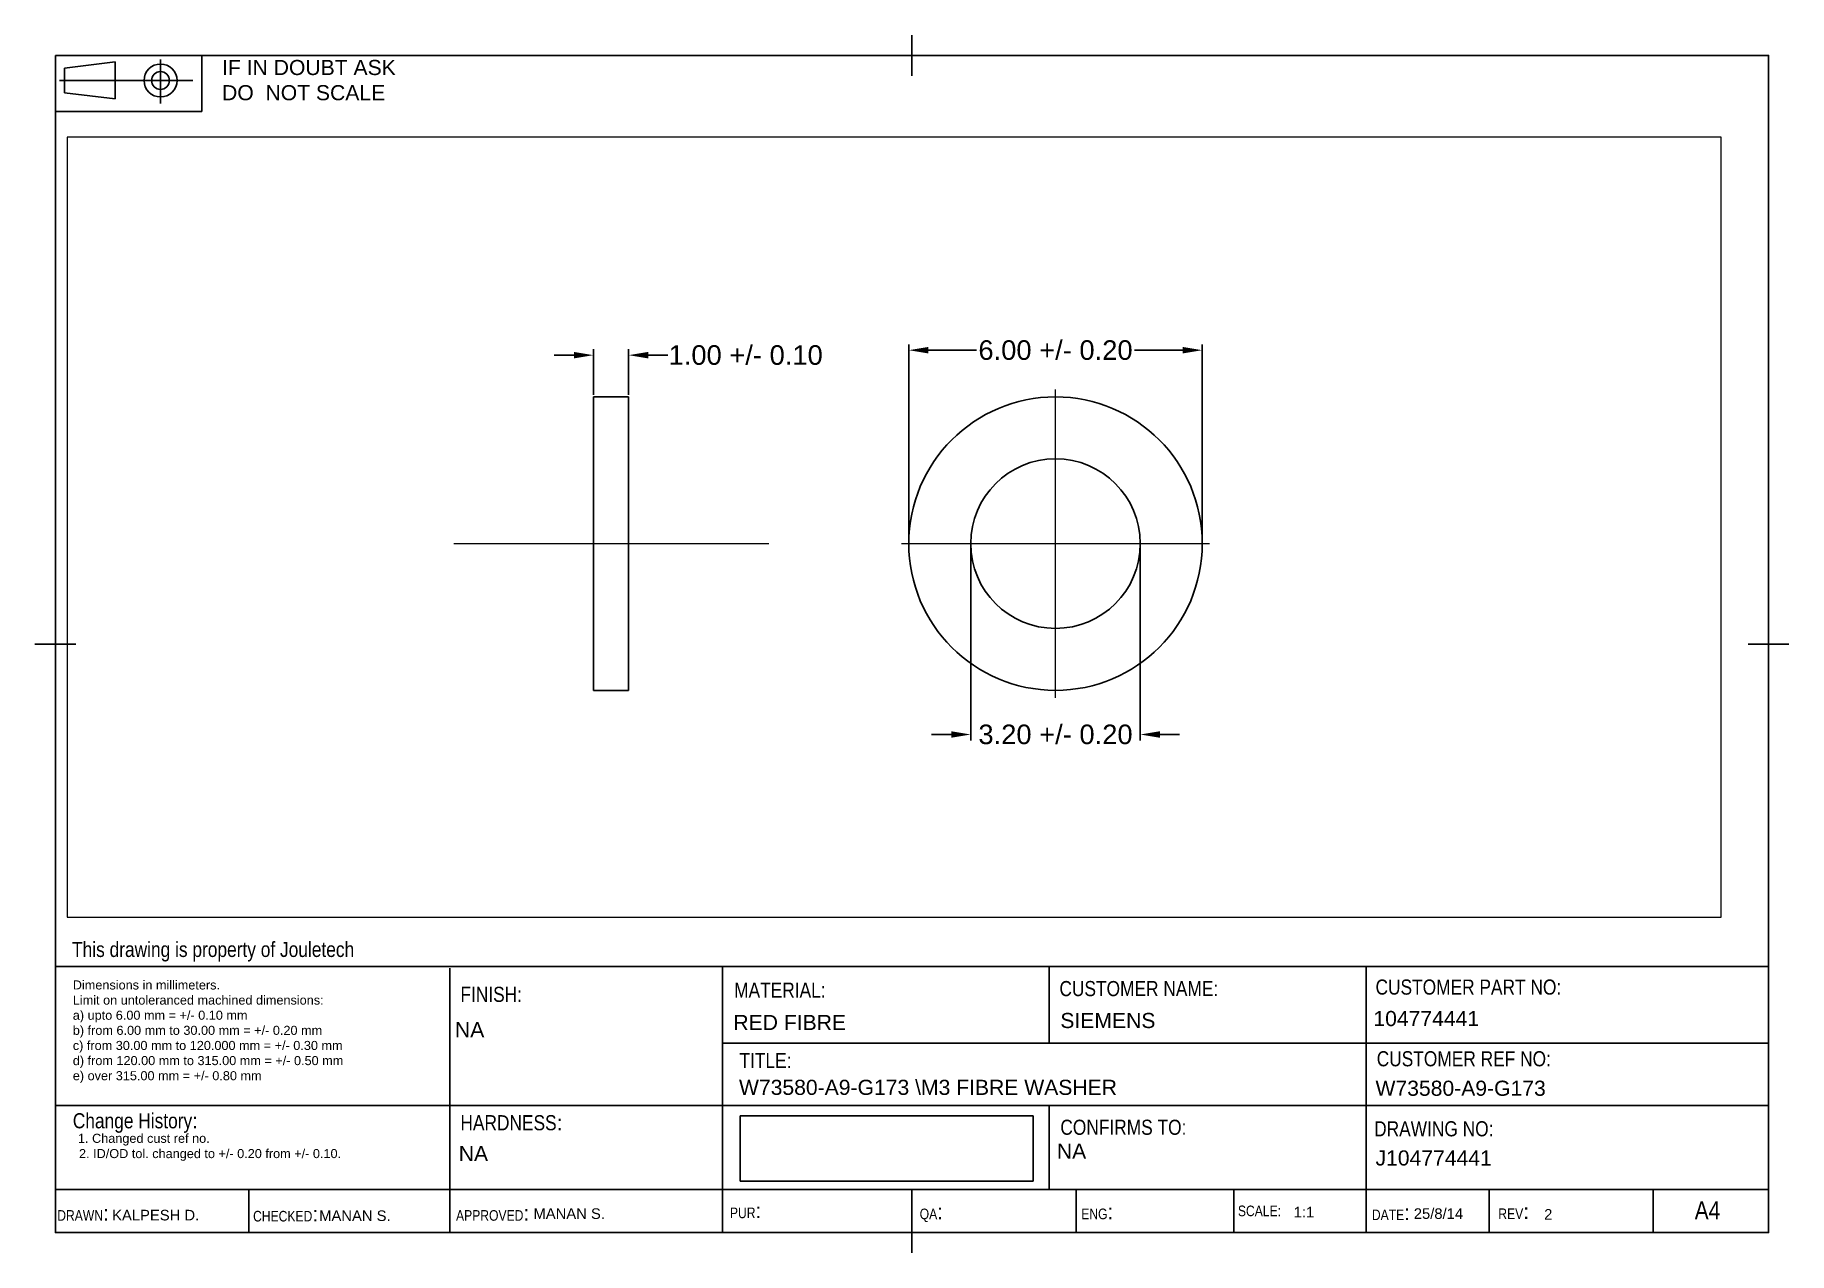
# Paper-space layout 'Layout1' of a CAD drawing. Header units: inches. Extents: x 0.1 to 11.7, y 0 to 8.1.
# The model-space entities are those that its viewports show. They can reach past a viewport. Long polylines and large blocks are cut down to what shows.
import ezdxf
from ezdxf.enums import TextEntityAlignment as Align

# ---------------------------------------------------------------- set-up
doc = ezdxf.new("R2010")
doc.units = ezdxf.units.IN
doc.header["$MEASUREMENT"] = 0
doc.linetypes.add('CENTER', pattern=[2, 1.25, -0.25, 0.25, -0.25])
doc.layers.add('AM_0', color=7, linetype='Continuous', lineweight=30)
doc.layers.add('AM_7', color=7, linetype='CENTER', lineweight=5)
doc.layers.add('dims', color=7, linetype='Continuous')
doc.styles.get("Standard").update_dxf_attribs({"font": 'arial.ttf', "height": 0.1})
doc.dimstyles.get("Standard").update_dxf_attribs({"dimtxt": 0.18, "dimasz": 0.18, "dimexe": 0.18, "dimexo": 0.0625, "dimgap": 0.09, "dimtad": 0, "dimtih": 1, "dimtoh": 1, "dimdec": 4, "dimzin": 0, "dimdsep": 46, "dimtxsty": 'Standard', "dimcen": 0.09, "dimadec": 0, "dimazin": 0, "dimtfac": 1, "dimtdec": 4, "dimtofl": 0, "dimtmove": 0, "dimatfit": 3, "dimfxl": 1, "dimtolj": 1, "dimtzin": 0, "dimarcsym": 0})
picture_1 = doc.add_image_def('image1.jpg', size_in_pixel=(313, 70))

# ---------------------------------------------------------------- blocks, each defined once
blk = doc.blocks.new('Jouletech_A4_new3')
for p, q in [((5.748, 8.05), (5.748, 7.781)), ((0.143, 7.832), (0.479, 7.873)), ((0.143, 7.832), (0.143, 7.669)), ((0.479, 7.873), (0.479, 7.628)), ((0.143, 7.669), (0.479, 7.628)), ((0.218, 4.023), (-0.051, 4.023)), ((11.546, 4.023), (11.277, 4.023)), ((0.084, 1.892), (11.412, 1.892)), ((2.693, 1.881), (2.693, 0.131)), ((4.494, 1.892), (4.494, 0.417)), ((8.752, 1.892), (8.752, 0.417)), ((2.693, 0.972), (11.412, 0.972)), ((6.656, 0.972), (6.656, 0.417)), ((0.084, 0.417), (11.412, 0.417)), ((1.363, 0.417), (1.363, 0.131)), ((4.494, 0.417), (4.494, 0.131)), ((5.748, 0.417), (5.748, -0.003)), ((6.833, 0.417), (6.833, 0.131)), ((7.877, 0.417), (7.877, 0.131)), ((8.752, 0.417), (8.752, 0.131))]:
    blk.add_line(p, q)
at = {"linetype": 'CENTER', "lineweight": -2}
for p, q in [((0.779, 7.888), (0.779, 7.598)), ((1.052, 7.545), (1.052, 7.916)), ((0.112, 7.75), (0.993, 7.75)), ((0.084, 7.545), (1.052, 7.545)), ((9.564, 0.417), (9.564, 0.131)), ((10.65, 0.417), (10.65, 0.131))]:
    blk.add_line(p, q, dxfattribs=at)
at = {"lineweight": -2}
for p, q in [((6.656, 1.383), (6.656, 1.892)), ((4.494, 1.383), (8.747, 1.383)), ((8.747, 1.383), (11.414, 1.383)), ((2.693, 0.972), (0.084, 0.972))]:
    blk.add_line(p, q, dxfattribs=at)
blk.add_lwpolyline([(0.084, 7.916), (11.412, 7.916), (11.412, 0.131), (0.084, 0.131)], close=True)
for radius in [0.109, 0.0591]:
    blk.add_circle((0.779, 7.75), radius)
at = {"linetype": 'CENTER', "lineweight": -2, "attachment_point": 1}
for s, width, insert, char_height in [('IF IN DOUBT ASK\\PDO  NOT SCALE   ', 2.21485, (1.186, 7.886), 0.1), ('{\\H0.85714x;Dimensions in millimeters.\\PLimit on untoleranced machined dimensions:\\Pa) upto 6.00 mm = +/- 0.10 mm\\Pb) from 6.00 mm to 30.00 mm = +/- 0.20 mm\\Pc) from 30.00 mm to 120.000 mm = +/- 0.30 mm\\Pd) from 120.00 mm to 315.00 mm = +/- 0.50 mm\\Pe) over 315.00 mm = +/- 0.80 mm}', 2.52522, (0.199, 1.799), 0.07)]:
    blk.add_mtext_dynamic_manual_height_columns(s, width=width, gutter_width=0.5, heights=[0], dxfattribs=dict(at, insert=insert, char_height=char_height))
at = {"attachment_point": 1}
for s, width, insert, char_height in [('{\\fArial Narrow|b0|i0|c0|p34;This drawing is property of Jouletech}', 2.27402, (0.194, 2.054), 0.1), ('{\\fArial Narrow|b0|i0|c0|p34;FINISH:}', 0.3246, (2.762, 1.757), 0.1), ('{\\fArial Narrow|b0|i0|c0|p34;MATERIAL:}', 1.01744, (4.572, 1.785), 0.1), ('{\\fArial Narrow|b0|i0|c0|p34;CUSTOMER NAME: }', 1.57124, (6.723, 1.795), 0.1), ('{\\fArial Narrow|b0|i0|c0|p34;CUSTOMER PART NO: }', 1.75939, (8.813, 1.805), 0.1), ('{\\fArial Narrow|b0|i0|c0|p34;TITLE:}', 1.01744, (4.607, 1.319), 0.1), ('{\\fArial Narrow|b0|i0|c0|p34;CUSTOMER REF NO: }', 2.15497, (8.821, 1.331), 0.1), ('{\\fArial Narrow|b0|i0|c0|p34;Change History}:', 0.98389, (0.199, 0.921), 0.1), ('{\\fArial Narrow|b0|i0|c0|p34;HARDNESS}:', 0.98389, (2.762, 0.908), 0.1), ('{\\fArial Narrow|b0|i0|c0|p34;CONFIRMS TO: }', 1.01744, (6.729, 0.878), 0.1), ('{\\fArial Narrow|b0|i0|c0|p34;DRAWING NO:}', 1.73262, (8.804, 0.868), 0.1), ('{\\fArial Narrow|b0|i0|c0|p34;\\H0.7x;DRAWN}:', 0.3246, (0.096, 0.31), 0.1), ('{\\fArial Narrow|b0|i0|c0|p34;\\H0.7x;CHECKED}:', 0.3246, (1.391, 0.305), 0.1), ('{\\fArial Narrow|b0|i0|c0|p34;\\H0.7x;APPROVED}:', 0.3246, (2.733, 0.31), 0.1), ('{\\fArial Narrow|b0|i0|c0|p34;\\H0.7x;PUR}:', 0.3246, (4.544, 0.327), 0.1), ('{\\fArial Narrow|b0|i0|c0|p34;\\H0.7x;QA}:', 0.3246, (5.799, 0.32), 0.1), ('{\\fArial Narrow|b0|i0|c0|p34;\\H0.7x;ENG}:', 0.3246, (6.867, 0.32), 0.1), ('{\\fArial Narrow|b0|i0|c0|p34;\\H0.7x;SCALE:}', 0.3246, (7.903, 0.31), 0.1), ('{\\fArial Narrow|b0|i0|c0|p34;\\H0.7x;DATE}:', 0.3246, (8.789, 0.314), 0.1), ('{\\fArial Narrow|b0|i0|c0|p34;\\H0.7x;REV}:', 0.3246, (9.625, 0.321), 0.1), ('{\\fArial Narrow|b0|i0|c0|p34;A4}', 0.3246, (10.924, 0.339), 0.12)]:
    blk.add_mtext_dynamic_manual_height_columns(s, width=width, gutter_width=0.5, heights=[0], dxfattribs=dict(at, insert=insert, char_height=char_height))
at = {"color": 251}
blk.add_attdef('SURFACEFINISH', text='', height=0.1, dxfattribs=at).set_placement((2.737, 1.523), align=Align.TOP_LEFT)
at = {"color": 251, "lineweight": -2}
for tag, p in [('MATERIAL', (4.566, 1.471)), ('CUSTNAME', (6.729, 1.484)), ('TITLE', (4.603, 1.041)), ('CUSTREFNO', (8.812, 1.036)), ('DRGNO', (8.812, 0.575))]:
    blk.add_attdef(tag, p, '', height=0.1, dxfattribs=at)
at = {"lineweight": -2}
for tag, p, height in [('CUSTPARTNO', (8.799, 1.497), 0.1), ('DATE', (9.065, 0.222), 0.07)]:
    blk.add_attdef(tag, p, '', height=height, dxfattribs=at)
blk.add_attdef('CHGHIST', text='', height=0.06, dxfattribs=at).set_placement((0.242, 0.786), align=Align.TOP_LEFT)
at = {"color": 251, "linetype": 'CENTER', "lineweight": -2}
for tag, p, height in [('HARDNESS', (2.751, 0.603), 0.1), ('APPROVEDBY', (3.245, 0.222), 0.07), ('SCALE', (8.271, 0.232), 0.07), ('REV#', (9.928, 0.217), 0.07)]:
    blk.add_attdef(tag, p, '', height=height, dxfattribs=at)
for tag, height, p in [('CONFIRMSTO', 0.1, (6.716, 0.72)), ('CHECKBY', 0.07, (1.828, 0.278))]:
    blk.add_attdef(tag, text='', height=height, dxfattribs=at).set_placement(p, align=Align.TOP_LEFT)
at = {"color": 251}
blk.add_attdef('DRAWNBY', (0.459, 0.212), '', height=0.07, dxfattribs=at)
at = {"linetype": 'CENTER', "lineweight": -2}
image = blk.add_image(picture_1, insert=(4.612, 0.471), size_in_units=(1.937, 0.433), dxfattribs=at)
image.dxf.flags = 7
blk = doc.blocks.new('*D6')
at = {"layer": 'Defpoints', "color": 0, "lineweight": -2, "transparency": 16777216}
for p in [(12.938, 16.982), (3.938, 11.05), (12.938, 11.05)]:
    blk.add_point(p, dxfattribs=at)
at = {"layer": 'dims', "color": 0, "lineweight": -2, "transparency": 16777216}
for p, q in [((3.938, 11.112), (3.938, 17.162)), ((4.538, 16.982), (6.019, 16.982)), ((12.338, 16.982), (10.857, 16.982)), ((12.938, 11.112), (12.938, 17.162))]:
    blk.add_line(p, q, dxfattribs=at)
for points in [[(4.538, 17.082), (4.538, 16.882), (3.938, 16.982)], [(12.338, 17.082), (12.338, 16.882), (12.938, 16.982)]]:
    blk.add_solid(points, dxfattribs=at)
at = {"layer": 'dims', "color": 0, "transparency": 16777216, "insert": (8.438, 16.982), "char_height": 0.1, "attachment_point": 5}
blk.add_mtext('\\A1;{\\H6x;6.00 +/- 0.20}', dxfattribs=at)
blk = doc.blocks.new('*D7')
at = {"layer": 'Defpoints', "color": 0, "lineweight": -2, "transparency": 16777216}
for p in [(5.838, 11.05), (11.038, 11.05), (11.038, 5.196)]:
    blk.add_point(p, dxfattribs=at)
at = {"layer": 'dims', "color": 0, "lineweight": -2, "transparency": 16777216}
for p, q in [((5.838, 10.987), (5.838, 5.016)), ((11.038, 10.987), (11.038, 5.016)), ((5.238, 5.196), (4.638, 5.196)), ((11.638, 5.196), (12.238, 5.196))]:
    blk.add_line(p, q, dxfattribs=at)
for points in [[(5.238, 5.296), (5.238, 5.096), (5.838, 5.196)], [(11.638, 5.296), (11.638, 5.096), (11.038, 5.196)]]:
    blk.add_solid(points, dxfattribs=at)
at = {"layer": 'dims', "color": 0, "transparency": 16777216, "insert": (8.438, 5.196), "char_height": 0.1, "attachment_point": 5}
blk.add_mtext('\\A1;{\\H6x;3.20 +/- 0.20}', dxfattribs=at)
blk = doc.blocks.new('*D8')
at = {"layer": 'Defpoints', "color": 0, "lineweight": -2, "transparency": 16777216}
for p in [(-4.654, 16.83), (-5.734, 15.55), (-4.654, 15.55)]:
    blk.add_point(p, dxfattribs=at)
at = {"layer": 'dims', "color": 0, "lineweight": -2, "transparency": 16777216}
for p, q in [((-6.334, 16.83), (-6.934, 16.83)), ((-5.734, 15.612), (-5.734, 17.01)), ((-4.654, 15.612), (-4.654, 17.01)), ((-4.054, 16.83), (-3.454, 16.83))]:
    blk.add_line(p, q, dxfattribs=at)
for points in [[(-6.334, 16.93), (-6.334, 16.73), (-5.734, 16.83)], [(-4.054, 16.93), (-4.054, 16.73), (-4.654, 16.83)]]:
    blk.add_solid(points, dxfattribs=at)
at = {"layer": 'dims', "color": 0, "transparency": 16777216, "insert": (-1.064, 16.83), "char_height": 0.1, "attachment_point": 5}
blk.add_mtext('\\A1;{\\H6x;1.00 +/- 0.10}', dxfattribs=at)

msp = doc.modelspace()

# ---------------------------------------------------------------- linework, layer by layer
at = {"layer": 'AM_0', "linetype": 'Continuous'}
for p, q in [((-4.65362, 15.5499), (-5.73362, 15.5499)), ((-5.73362, 15.5499), (-5.73362, 6.5499)), ((-4.65362, 15.5499), (-4.65362, 6.5499)), ((-5.73362, 6.5499), (-4.65362, 6.5499))]:
    msp.add_line(p, q, dxfattribs=at)
for radius in [4.5, 2.6]:
    msp.add_circle((8.43772, 11.0499), radius, dxfattribs=at)
at = {"layer": 'AM_7', "linetype": 'CENTER'}
for p, q in [((8.43772, 6.3249), (8.43772, 15.7749)), ((-10.013, 11.0499), (-0.3509, 11.0499)), ((3.71272, 11.0499), (13.16272, 11.0499))]:
    msp.add_line(p, q, dxfattribs=at)

# ---------------------------------------------------------------- dimensions: what is measured, and where the dimension line sits
at = {"layer": 'dims'}
for base, p1, p2, text, picture, middle in [((12.93772, 16.98215), (3.93772, 11.0499), (12.93772, 11.0499), '{\\H6x;6.00 +/- 0.20}', '*D6', (8.43772, 16.98215)), ((-4.65362, 16.83006), (-5.73362, 15.5499), (-4.65362, 15.5499), '{\\H6x;1.00 +/- 0.10}', '*D8', (-1.0643, 16.83006)), ((11.03772, 5.19572), (5.83772, 11.0499), (11.03772, 11.0499), '{\\H6x;3.20 +/- 0.20}', '*D7', (8.43772, 5.19572))]:
    dim = msp.add_linear_dim(base=base, p1=p1, p2=p2, text=text, dimstyle='Standard', override={"dimasz": 0.6}, dxfattribs=at)
    dim.commit()
    dim.dimension.update_dxf_attribs({"geometry": picture, "text_midpoint": middle})

psp = doc.layouts.get("Layout1")

# ---------------------------------------------------------------- block references
at = {"linetype": 'CENTER', "lineweight": -2}
ref = psp.add_blockref('Jouletech_A4_new3', (0.109, 0.007), dxfattribs=at)
ref.add_attrib('APPROVEDBY', 'MANAN S.', (3.354, 0.229), dxfattribs={"color": 7, "linetype": 'CENTER', "lineweight": -2, "height": 0.07})
ref.add_attrib('CHECKBY', 'MANAN S.', dxfattribs={"color": 7, "linetype": 'CENTER', "lineweight": -2, "height": 0.07}).set_placement((1.937, 0.285), align=Align.TOP_LEFT)
ref.add_attrib('SURFACEFINISH_001', 'NA', (2.835, 1.43), dxfattribs={"color": 7, "height": 0.1})
ref.add_attrib('DRAWNBY', 'KALPESH D.', (0.568, 0.219), dxfattribs={"color": 7, "height": 0.07})
ref.add_attrib('HARDNESS', 'NA', (2.86, 0.611), dxfattribs={"color": 7, "linetype": 'CENTER', "lineweight": -2, "height": 0.1})
ref.add_attrib('SCALE', '1:1', (8.381, 0.239), dxfattribs={"color": 7, "linetype": 'CENTER', "lineweight": -2, "height": 0.07})
ref.add_attrib('REV#', '2', (10.037, 0.224), dxfattribs={"color": 7, "linetype": 'CENTER', "lineweight": -2, "height": 0.07})
ref.add_attrib('CONFIRMSTO_001', 'NA', (6.815, 0.627), dxfattribs={"color": 7, "linetype": 'CENTER', "lineweight": -2, "height": 0.1})
ref.add_attrib('TITLE', 'W73580-A9-G173 \\M3 FIBRE WASHER', (4.713, 1.049), dxfattribs={"color": 7, "lineweight": -2, "height": 0.1})
ref.add_attrib('MATERIAL', 'RED FIBRE', (4.676, 1.478), dxfattribs={"color": 7, "lineweight": -2, "height": 0.1})
ref.add_attrib('CUSTNAME', 'SIEMENS', (6.838, 1.491), dxfattribs={"color": 7, "lineweight": -2, "height": 0.1})
ref.add_attrib('CUSTPARTNO', '104774441', (8.908, 1.504), dxfattribs={"color": 7, "lineweight": -2, "height": 0.1})
ref.add_attrib('CUSTREFNO', 'W73580-A9-G173', (8.922, 1.043), dxfattribs={"color": 7, "lineweight": -2, "height": 0.1})
ref.add_attrib('DRGNO', 'J104774441', (8.922, 0.582), dxfattribs={"color": 7, "lineweight": -2, "height": 0.1})
ref.add_attrib('DATE', '25/8/14', (9.175, 0.229), dxfattribs={"lineweight": -2, "height": 0.07})
ref.add_attrib('CHGHIST_001', '1. Changed cust ref no.', (0.342, 0.732), dxfattribs={"lineweight": -2, "height": 0.06})
ref.add_attrib('CHGHIST_002', '2. ID/OD tol. changed to +/- 0.20 from +/- 0.10.', (0.349, 0.631), dxfattribs={"lineweight": -2, "height": 0.06})

# ---------------------------------------------------------------- viewports
at = {"layer": 'Defpoints', "linetype": 'CENTER', "lineweight": -2, "view_target_point": (13.73536, 10.85842)}
psp.add_viewport(center=(5.739, 4.804), size=(10.936, 5.15849), view_center_point=(-10.24623, 0.69994), view_height=23.9248114, dxfattribs=at)

doc.saveas('drawing.dxf')
